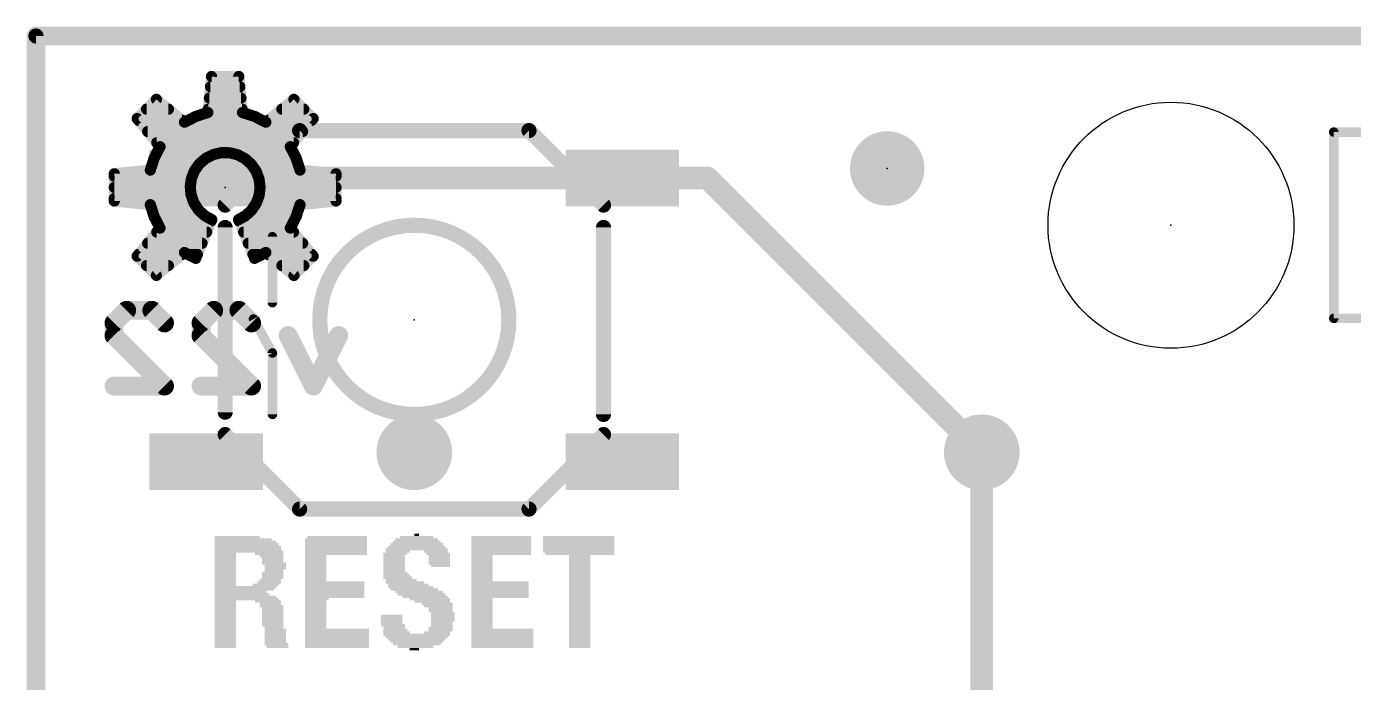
# Model space of a CAD drawing. Extents: x -0.75 to 3.47, y -1.8 to 2.11.
# Drawn here: x -0.005 to 0.696, y 1.758 to 2.105 of the extents above; entities that cross this region are included whole.
import ezdxf

# ---------------------------------------------------------------- set-up
doc = ezdxf.new("R2010")
doc.units = 0
doc.header["$MEASUREMENT"] = 0
doc.layers.get('0').update_dxf_attribs({"linetype": 'CONTINUOUS'})
for name, color, linetype in [('1', 22, 'CONTINUOUS'), ('16', 175, 'CONTINUOUS'), ('18', 82, 'CONTINUOUS'), ('20', 7, 'CONTINUOUS'), ('21', 32, 'CONTINUOUS'), ('22', 2, 'CONTINUOUS'), ('23', 7, 'CONTINUOUS'), ('24', 7, 'CONTINUOUS'), ('51', 53, 'CONTINUOUS')]:
    doc.layers.add(name, color=color, linetype=linetype)

# ---------------------------------------------------------------- blocks, each defined once
blk = doc.blocks.new('RECT')
blk.add_solid([(-0.5, -0.5), (0.5, -0.5), (-0.5, 0.5), (0.5, 0.5)])
blk = doc.blocks.new('PIE')
at = {"const_width": 0.5}
blk.add_lwpolyline([(0, -0.25, 1), (0, 0.25, 1), (0, -0.25)], format="xyb", dxfattribs=at)
blk = doc.blocks.new('ROUNDV')
at = {"const_width": 0.5}
blk.add_lwpolyline([(0, -0.25, 1), (0, 0.25, 1), (0, -0.25)], format="xyb", dxfattribs=at)

msp = doc.modelspace()

# ---------------------------------------------------------------- linework, layer by layer
at = {"layer": '1'}
for points, const_width in [([(0, 2.1), (2.54, 2.1)], 0.01), ([(0, 0), (0, 2.1)], 0.01), ([(0.09, 2.025), (0.31, 2.025)], 0.012), ([(0.355, 2.025), (0.31, 2.025)], 0.012), ([(0.5, 1.88), (0.355, 2.025)], 0.012)]:
    msp.add_lwpolyline(points, dxfattribs=dict(at, const_width=const_width))
for points, const_width in [([(0, 2.1025, 1), (0, 2.0975)], 0.005), ([(0.0025, 2.1, 1), (-0.0025, 2.1)], 0.005), ([(0.09, 2.028, 1), (0.09, 2.022)], 0.006), ([(0.31, 2.028, 1), (0.31, 2.022)], 0.006), ([(0.31, 2.022, 1), (0.31, 2.028)], 0.006), ([(0.357121, 2.027121, 1), (0.352879, 2.022879)], 0.006), ([(0.355, 2.022, 1), (0.355, 2.028)], 0.006), ([(0.497879, 1.877879, 1), (0.502121, 1.882121)], 0.006)]:
    msp.add_lwpolyline(points, format="xyb", dxfattribs=dict(at, const_width=const_width))
at = {"layer": '16'}
for points, const_width in [([(0, 2.1), (2.54, 2.1)], 0.01), ([(0, 0), (0, 2.1)], 0.01), ([(0.041232, 1.948362), (0.047904, 1.955034)], 0.01), ([(0.047904, 1.955034), (0.061249, 1.955034)], 0.01), ([(0.061249, 1.955034), (0.067922, 1.948362)], 0.01), ([(0.087271, 1.948362), (0.093944, 1.955034)], 0.01), ([(0.093944, 1.955034), (0.107288, 1.955034)], 0.01), ([(0.107288, 1.955034), (0.113961, 1.948362)], 0.01), ([(0.041232, 1.941689), (0.041232, 1.948362)], 0.01), ([(0.087271, 1.941689), (0.087271, 1.948362)], 0.01), ([(0.067922, 1.915), (0.041232, 1.941689)], 0.01), ([(0.113961, 1.915), (0.087271, 1.941689)], 0.01), ([(0.146655, 1.915), (0.133311, 1.941689)], 0.01), ([(0.16, 1.941689), (0.146655, 1.915)], 0.01), ([(0.041232, 1.915), (0.067922, 1.915)], 0.01), ([(0.087271, 1.915), (0.113961, 1.915)], 0.01), ([(0.5, 1.88), (0.5, 1.533465)], 0.012)]:
    msp.add_lwpolyline(points, dxfattribs=dict(at, const_width=const_width))
for points, const_width in [([(0, 2.1025, 1), (0, 2.0975)], 0.005), ([(0.0025, 2.1, 1), (-0.0025, 2.1)], 0.005), ([(0.047904, 1.957534, 1), (0.047904, 1.952534)], 0.005), ([(0.049672, 1.953266, 1), (0.046137, 1.956802)], 0.005), ([(0.063017, 1.956802, 1), (0.059481, 1.953266)], 0.005), ([(0.061249, 1.952534, 1), (0.061249, 1.957534)], 0.005), ([(0.093944, 1.957534, 1), (0.093944, 1.952534)], 0.005), ([(0.095711, 1.953266, 1), (0.092176, 1.956802)], 0.005), ([(0.109056, 1.956802, 1), (0.105521, 1.953266)], 0.005), ([(0.107288, 1.952534, 1), (0.107288, 1.957534)], 0.005), ([(0.043732, 1.948362, 1), (0.038732, 1.948362)], 0.005), ([(0.039464, 1.95013, 1), (0.043, 1.946594)], 0.005), ([(0.066154, 1.946594, 1), (0.069689, 1.95013)], 0.005), ([(0.089771, 1.948362, 1), (0.084771, 1.948362)], 0.005), ([(0.085504, 1.95013, 1), (0.089039, 1.946594)], 0.005), ([(0.112193, 1.946594, 1), (0.115729, 1.95013)], 0.005), ([(0.043, 1.943457, 1), (0.039464, 1.939922)], 0.005), ([(0.038732, 1.941689, 1), (0.043732, 1.941689)], 0.005), ([(0.084771, 1.941689, 1), (0.089771, 1.941689)], 0.005), ([(0.089039, 1.943457, 1), (0.085504, 1.939922)], 0.005), ([(0.135547, 1.942808, 1), (0.131074, 1.940571)], 0.005), ([(0.162236, 1.940571, 1), (0.157764, 1.942808)], 0.005), ([(0.041232, 1.9175, 1), (0.041232, 1.9125)], 0.005), ([(0.066154, 1.913232, 1), (0.069689, 1.916768)], 0.005), ([(0.067922, 1.9125, 1), (0.067922, 1.9175)], 0.005), ([(0.087271, 1.9175, 1), (0.087271, 1.9125)], 0.005), ([(0.112193, 1.913232, 1), (0.115729, 1.916768)], 0.005), ([(0.113961, 1.9125, 1), (0.113961, 1.9175)], 0.005), ([(0.144419, 1.916118, 1), (0.148891, 1.913882)], 0.005), ([(0.144419, 1.913882, 1), (0.148891, 1.916118)], 0.005), ([(0.503, 1.88, 1), (0.497, 1.88)], 0.006)]:
    msp.add_lwpolyline(points, format="xyb", dxfattribs=dict(at, const_width=const_width))
at = {"layer": '20', "const_width": 0.008}
for points in [[(0, 2.1), (2.54, 2.1)], [(0, 0), (0, 2.1)]]:
    msp.add_lwpolyline(points, dxfattribs=at)
at = {"layer": '20', "const_width": 0.004}
for points in [[(0, 2.102, 1), (0, 2.098)], [(0.002, 2.1, 1), (-0.002, 2.1)]]:
    msp.add_lwpolyline(points, format="xyb", dxfattribs=at)
at = {"layer": '20'}
msp.add_circle((0.6, 2), 0.065, dxfattribs=at)
at = {"layer": '21'}
for points, const_width in [([(0.13937, 2.05), (0.26063, 2.05)], 0.008), ([(0.686063, 1.950787), (0.686063, 2.049213)], 0.005), ([(0.686063, 2.049213), (0.711535, 2.049213)], 0.005), ([(0.1, 1.901181), (0.1, 1.998819)], 0.008), ([(0.3, 1.998819), (0.3, 1.9)], 0.008), ([(0.706535, 1.950787), (0.686063, 1.950787)], 0.005), ([(0.26063, 1.85), (0.13937, 1.85)], 0.008)]:
    msp.add_lwpolyline(points, dxfattribs=dict(at, const_width=const_width))
for points, const_width in [([(0.13937, 2.052, 1), (0.13937, 2.048)], 0.004), ([(0.26063, 2.048, 1), (0.26063, 2.052)], 0.004), ([(0.687313, 2.049213, 1), (0.684813, 2.049213)], 0.0025), ([(0.686063, 2.050463, 1), (0.686063, 2.047963)], 0.0025), ([(0.102, 1.998819, 1), (0.098, 1.998819)], 0.004), ([(0.2, 1.9, 1), (0.2, 2, 1), (0.2, 1.9)], 0.008), ([(0.302, 1.998819, 1), (0.298, 1.998819)], 0.004), ([(0.686063, 1.952037, 1), (0.686063, 1.949537)], 0.0025), ([(0.684813, 1.950787, 1), (0.687313, 1.950787)], 0.0025), ([(0.098, 1.901181, 1), (0.102, 1.901181)], 0.004), ([(0.298, 1.9, 1), (0.302, 1.9)], 0.004), ([(0.13937, 1.852, 1), (0.13937, 1.848)], 0.004), ([(0.26063, 1.848, 1), (0.26063, 1.852)], 0.004)]:
    msp.add_lwpolyline(points, format="xyb", dxfattribs=dict(at, const_width=const_width))
at = {"layer": '22', "const_width": 0.005906}
for points in [[(0.090866, 2.059563), (0.092803, 2.078614)], [(0.092803, 2.078614), (0.107197, 2.078614)], [(0.107197, 2.078614), (0.109134, 2.059563)], [(0.053465, 2.056358), (0.063642, 2.066535)], [(0.063642, 2.066535), (0.078484, 2.054433)], [(0.108353, 2.067244), (0.091647, 2.067244)], [(0.107752, 2.07315), (0.092248, 2.07315)], [(0.121516, 2.054433), (0.136358, 2.066535)], [(0.136358, 2.066535), (0.146535, 2.056358)], [(0.070015, 2.061339), (0.058445, 2.061339)], [(0.084462, 2.057512), (0.090866, 2.059563)], [(0.108953, 2.061339), (0.091047, 2.061339)], [(0.109134, 2.059563), (0.115538, 2.057512)], [(0.141555, 2.061339), (0.129985, 2.061339)], [(0.065567, 2.041516), (0.053465, 2.056358)], [(0.077258, 2.055433), (0.054219, 2.055433)], [(0.078484, 2.054433), (0.084462, 2.057512)], [(0.119574, 2.055433), (0.080425, 2.055433)], [(0.115538, 2.057512), (0.121516, 2.054433)], [(0.145781, 2.055433), (0.122742, 2.055433)], [(0.146535, 2.056358), (0.134433, 2.041516)], [(0.140966, 2.049528), (0.059034, 2.049528)], [(0.062488, 2.035538), (0.065567, 2.041516)], [(0.136151, 2.043622), (0.06385, 2.043622)], [(0.097993, 2.03834), (0.093691, 2.037337)], [(0.102411, 2.038292), (0.097993, 2.03834)], [(0.134433, 2.041516), (0.137512, 2.035538)], [(0.060437, 2.029134), (0.062488, 2.035538)], [(0.08593, 2.031811), (0.061294, 2.031811)], [(0.09532, 2.037717), (0.06361, 2.037717)], [(0.086398, 2.032464), (0.083825, 2.028873)], [(0.089751, 2.03534), (0.086398, 2.032464)], [(0.093691, 2.037337), (0.089751, 2.03534)], [(0.10669, 2.037196), (0.102411, 2.038292)], [(0.13639, 2.037717), (0.104657, 2.037717)], [(0.110586, 2.035114), (0.10669, 2.037196)], [(0.113876, 2.032165), (0.110586, 2.035114)], [(0.11637, 2.02852), (0.113876, 2.032165)], [(0.138706, 2.031811), (0.114118, 2.031811)], [(0.137512, 2.035538), (0.139563, 2.029134)], [(0.041386, 2.027197), (0.060437, 2.029134)], [(0.041386, 2.012803), (0.041386, 2.027197)], [(0.082633, 2.025906), (0.041386, 2.025906)], [(0.082179, 2.024774), (0.081554, 2.020401)], [(0.083825, 2.028873), (0.082179, 2.024774)], [(0.117927, 2.024386), (0.11637, 2.02852)], [(0.158614, 2.025906), (0.117355, 2.025906)], [(0.118457, 2.02), (0.117927, 2.024386)], [(0.139563, 2.029134), (0.158614, 2.027197)], [(0.158614, 2.027197), (0.158614, 2.012803)], [(0.081593, 2.02), (0.041386, 2.02)], [(0.081554, 2.020401), (0.081986, 2.016005)], [(0.117947, 2.015691), (0.118457, 2.02)], [(0.158614, 2.02), (0.118457, 2.02)], [(0.082658, 2.014094), (0.041386, 2.014094)], [(0.060437, 2.010866), (0.041386, 2.012803)], [(0.062488, 2.004462), (0.060437, 2.010866)], [(0.081986, 2.016005), (0.083451, 2.011837)], [(0.083451, 2.011837), (0.085864, 2.008137)], [(0.114035, 2.008013), (0.116445, 2.011621)], [(0.116445, 2.011621), (0.117947, 2.015691)], [(0.158614, 2.014094), (0.117358, 2.014094)], [(0.139563, 2.010866), (0.137512, 2.004462)], [(0.158614, 2.012803), (0.139563, 2.010866)], [(0.08583, 2.008189), (0.061294, 2.008189)], [(0.065567, 1.998484), (0.062488, 2.004462)], [(0.085864, 2.008137), (0.089088, 2.005117)], [(0.089088, 2.005117), (0.092937, 2.002949)], [(0.107063, 2.002949), (0.110849, 2.005068)], [(0.110849, 2.005068), (0.114035, 2.008013)], [(0.138706, 2.008189), (0.114152, 2.008189)], [(0.137512, 2.004462), (0.134433, 1.998484)], [(0.053465, 1.983642), (0.065567, 1.998484)], [(0.092661, 2.002283), (0.06361, 2.002283)], [(0.090215, 1.996378), (0.063849, 1.996378)], [(0.092937, 2.002949), (0.084461, 1.982488)], [(0.115539, 1.982488), (0.107063, 2.002949)], [(0.13639, 2.002283), (0.107339, 2.002283)], [(0.13615, 1.996378), (0.109785, 1.996378)], [(0.134433, 1.998484), (0.146535, 1.983642)], [(0.087768, 1.990472), (0.059034, 1.990472)], [(0.140966, 1.990472), (0.112232, 1.990472)], [(0.063642, 1.973465), (0.053465, 1.983642)], [(0.077258, 1.984567), (0.054219, 1.984567)], [(0.078484, 1.985567), (0.063642, 1.973465)], [(0.084461, 1.982488), (0.078484, 1.985567)], [(0.085322, 1.984567), (0.080425, 1.984567)], [(0.119575, 1.984567), (0.114678, 1.984567)], [(0.121516, 1.985567), (0.115539, 1.982488)], [(0.136358, 1.973465), (0.121516, 1.985567)], [(0.145781, 1.984567), (0.122742, 1.984567)], [(0.146535, 1.983642), (0.136358, 1.973465)], [(0.070015, 1.978661), (0.058445, 1.978661)], [(0.141555, 1.978661), (0.129985, 1.978661)]]:
    msp.add_lwpolyline(points, dxfattribs=at)
at = {"layer": '22', "const_width": 0.002953}
for points in [[(0.092803, 2.080091, 1), (0.092803, 2.077138)], [(0.094272, 2.078465, 1), (0.091334, 2.078764)], [(0.108666, 2.078764, 1), (0.105728, 2.078465)], [(0.107197, 2.077138, 1), (0.107197, 2.080091)], [(0.064575, 2.06768, 1), (0.062709, 2.065391)], [(0.064686, 2.065491, 1), (0.062598, 2.067579)], [(0.091647, 2.06872, 1), (0.091647, 2.065768)], [(0.092248, 2.074626, 1), (0.092248, 2.071673)], [(0.107752, 2.071673, 1), (0.107752, 2.074626)], [(0.108353, 2.065768, 1), (0.108353, 2.06872)], [(0.137402, 2.067579, 1), (0.135314, 2.065491)], [(0.137291, 2.065391, 1), (0.135425, 2.06768)], [(0.058445, 2.062815, 1), (0.058445, 2.059862)], [(0.070015, 2.059862, 1), (0.070015, 2.062815)], [(0.091047, 2.062815, 1), (0.091047, 2.059862)], [(0.091316, 2.058157, 1), (0.090416, 2.060969)], [(0.109584, 2.060969, 1), (0.108684, 2.058157)], [(0.108953, 2.059862, 1), (0.108953, 2.062815)], [(0.129985, 2.062815, 1), (0.129985, 2.059862)], [(0.141555, 2.059862, 1), (0.141555, 2.062815)], [(0.054609, 2.057291, 1), (0.05232, 2.055425)], [(0.052421, 2.057402, 1), (0.054509, 2.055314)], [(0.054219, 2.056909, 1), (0.054219, 2.053957)], [(0.077808, 2.055746, 1), (0.07916, 2.053121)], [(0.077258, 2.053957, 1), (0.077258, 2.056909)], [(0.077551, 2.053289, 1), (0.079417, 2.055577)], [(0.080425, 2.056909, 1), (0.080425, 2.053957)], [(0.084012, 2.058918, 1), (0.084912, 2.056106)], [(0.085138, 2.0562, 1), (0.083786, 2.058825)], [(0.089397, 2.059712, 1), (0.092335, 2.059414)], [(0.107665, 2.059414, 1), (0.110603, 2.059712)], [(0.116214, 2.058825, 1), (0.114862, 2.0562)], [(0.115088, 2.056106, 1), (0.115988, 2.058918)], [(0.119574, 2.053957, 1), (0.119574, 2.056909)], [(0.120583, 2.055577, 1), (0.122449, 2.053289)], [(0.12084, 2.053121, 1), (0.122192, 2.055746)], [(0.122742, 2.056909, 1), (0.122742, 2.053957)], [(0.14768, 2.055425, 1), (0.145391, 2.057291)], [(0.145491, 2.055314, 1), (0.147579, 2.057402)], [(0.145781, 2.053957, 1), (0.145781, 2.056909)], [(0.059034, 2.051004, 1), (0.059034, 2.048051)], [(0.140966, 2.048051, 1), (0.140966, 2.051004)], [(0.06385, 2.045098, 1), (0.06385, 2.042146)], [(0.066879, 2.04084, 1), (0.064254, 2.042192)], [(0.064423, 2.040583, 1), (0.066711, 2.042449)], [(0.098009, 2.039816, 1), (0.097977, 2.036864)], [(0.098329, 2.036902, 1), (0.097658, 2.039778)], [(0.133289, 2.042449, 1), (0.135577, 2.040583)], [(0.135746, 2.042192, 1), (0.133121, 2.04084)], [(0.136151, 2.042146, 1), (0.136151, 2.045098)], [(0.061294, 2.033287, 1), (0.061294, 2.030335)], [(0.061175, 2.036214, 1), (0.0638, 2.034862)], [(0.063894, 2.035088, 1), (0.061082, 2.035988)], [(0.06361, 2.039193, 1), (0.06361, 2.03624)], [(0.085437, 2.033584, 1), (0.087359, 2.031343)], [(0.087598, 2.031604, 1), (0.085198, 2.033324)], [(0.08593, 2.030335, 1), (0.08593, 2.033287)], [(0.089084, 2.036657, 1), (0.090418, 2.034023)], [(0.090712, 2.034219, 1), (0.08879, 2.03646)], [(0.093356, 2.038775, 1), (0.094027, 2.035899)], [(0.094359, 2.03602, 1), (0.093024, 2.038654)], [(0.09532, 2.03624, 1), (0.09532, 2.039193)], [(0.102777, 2.039722, 1), (0.102044, 2.036862)], [(0.102395, 2.036816, 1), (0.102427, 2.039768)], [(0.104657, 2.039193, 1), (0.104657, 2.03624)], [(0.107386, 2.038498, 1), (0.105994, 2.035894)], [(0.106323, 2.035765, 1), (0.107056, 2.038626)], [(0.111571, 2.036213, 1), (0.109601, 2.034014)], [(0.10989, 2.033811, 1), (0.111282, 2.036416)], [(0.115094, 2.032999, 1), (0.112657, 2.031332)], [(0.114118, 2.033287, 1), (0.114118, 2.030335)], [(0.11289, 2.031066, 1), (0.114861, 2.033265)], [(0.138918, 2.035988, 1), (0.136106, 2.035088)], [(0.1362, 2.034862, 1), (0.138825, 2.036214)], [(0.13639, 2.03624, 1), (0.13639, 2.039193)], [(0.138706, 2.030335, 1), (0.138706, 2.033287)], [(0.042862, 2.027197, 1), (0.039909, 2.027197)], [(0.041236, 2.028666, 1), (0.041535, 2.025728)], [(0.041386, 2.027382, 1), (0.041386, 2.024429)], [(0.059031, 2.029584, 1), (0.061843, 2.028684)], [(0.060586, 2.027665, 1), (0.060288, 2.030603)], [(0.08364, 2.024565, 1), (0.080717, 2.024983)], [(0.082625, 2.029733, 1), (0.085025, 2.028013)], [(0.085195, 2.028323, 1), (0.082455, 2.029423)], [(0.082633, 2.024429, 1), (0.082633, 2.027382)], [(0.117752, 2.02904, 1), (0.114989, 2.027999)], [(0.115152, 2.027686, 1), (0.117589, 2.029353)], [(0.117355, 2.027382, 1), (0.117355, 2.024429)], [(0.119393, 2.024563, 1), (0.116461, 2.024209)], [(0.139712, 2.030603, 1), (0.139414, 2.027665)], [(0.138157, 2.028684, 1), (0.140969, 2.029584)], [(0.160091, 2.027197, 1), (0.157138, 2.027197)], [(0.158465, 2.025728, 1), (0.158764, 2.028666)], [(0.158614, 2.024429, 1), (0.158614, 2.027382)], [(0.041386, 2.021476, 1), (0.041386, 2.018524)], [(0.083023, 2.020545, 1), (0.080084, 2.020256)], [(0.080092, 2.02061, 1), (0.083015, 2.020192)], [(0.080809, 2.025324, 1), (0.083549, 2.024224)], [(0.081593, 2.018524, 1), (0.081593, 2.021476)], [(0.116545, 2.023865, 1), (0.119309, 2.024906)], [(0.118457, 2.021476, 1), (0.118457, 2.018524)], [(0.119923, 2.019827, 1), (0.116991, 2.020173)], [(0.116991, 2.019823, 1), (0.119922, 2.020177)], [(0.158614, 2.018524, 1), (0.158614, 2.021476)], [(0.041535, 2.014272, 1), (0.041236, 2.011334)], [(0.039909, 2.012803, 1), (0.042862, 2.012803)], [(0.041386, 2.015571, 1), (0.041386, 2.012618)], [(0.061843, 2.011316, 1), (0.059031, 2.010416)], [(0.060288, 2.009397, 1), (0.060586, 2.012335)], [(0.083379, 2.016494, 1), (0.080593, 2.015515)], [(0.080517, 2.01586, 1), (0.083456, 2.016149)], [(0.084688, 2.012644, 1), (0.082215, 2.01103)], [(0.082058, 2.011347, 1), (0.084844, 2.012327)], [(0.082658, 2.012618, 1), (0.082658, 2.015571)], [(0.11506, 2.012132, 1), (0.117831, 2.01111)], [(0.117673, 2.0108, 1), (0.115218, 2.012441)], [(0.117358, 2.015571, 1), (0.117358, 2.012618)], [(0.116481, 2.015865, 1), (0.119413, 2.015518)], [(0.119332, 2.01518, 1), (0.116562, 2.016202)], [(0.139414, 2.012335, 1), (0.139712, 2.009397)], [(0.140969, 2.010416, 1), (0.138157, 2.011316)], [(0.157138, 2.012803, 1), (0.160091, 2.012803)], [(0.158764, 2.011334, 1), (0.158465, 2.014272)], [(0.158614, 2.012618, 1), (0.158614, 2.015571)], [(0.061294, 2.009665, 1), (0.061294, 2.006713)], [(0.0638, 2.005138, 1), (0.061175, 2.003786)], [(0.061082, 2.004012, 1), (0.063894, 2.004912)], [(0.086874, 2.009214, 1), (0.084855, 2.00706)], [(0.084628, 2.00733, 1), (0.087101, 2.008943)], [(0.08583, 2.006713, 1), (0.08583, 2.009665)], [(0.089812, 2.006403, 1), (0.088363, 2.00383)], [(0.088079, 2.004039, 1), (0.090097, 2.006194)], [(0.109847, 2.006153, 1), (0.111851, 2.003984)], [(0.11157, 2.00378, 1), (0.110128, 2.006357)], [(0.112807, 2.008834, 1), (0.115262, 2.007193)], [(0.114152, 2.009665, 1), (0.114152, 2.006713)], [(0.115037, 2.006929, 1), (0.113033, 2.009097)], [(0.136106, 2.004912, 1), (0.138918, 2.004012)], [(0.138825, 2.003786, 1), (0.1362, 2.005138)], [(0.138706, 2.006713, 1), (0.138706, 2.009665)], [(0.06361, 2.00376, 1), (0.06361, 2.000807)], [(0.063849, 1.997854, 1), (0.063849, 1.994902)], [(0.064254, 1.997808, 1), (0.066879, 1.99916)], [(0.066711, 1.997551, 1), (0.064423, 1.999417)], [(0.090215, 1.994902, 1), (0.090215, 1.997854)], [(0.094301, 2.002384, 1), (0.091573, 2.003514)], [(0.092213, 2.001662, 1), (0.093662, 2.004235)], [(0.092661, 2.000807, 1), (0.092661, 2.00376)], [(0.108427, 2.003514, 1), (0.105699, 2.002384)], [(0.106342, 2.004237, 1), (0.107784, 2.001661)], [(0.107339, 2.00376, 1), (0.107339, 2.000807)], [(0.109785, 1.997854, 1), (0.109785, 1.994902)], [(0.135577, 1.999417, 1), (0.133289, 1.997551)], [(0.133121, 1.99916, 1), (0.135746, 1.997808)], [(0.13615, 1.994902, 1), (0.13615, 1.997854)], [(0.13639, 2.000807, 1), (0.13639, 2.00376)], [(0.059034, 1.991949, 1), (0.059034, 1.988996)], [(0.087768, 1.988996, 1), (0.087768, 1.991949)], [(0.112232, 1.991949, 1), (0.112232, 1.988996)], [(0.140966, 1.988996, 1), (0.140966, 1.991949)], [(0.05232, 1.984575, 1), (0.054609, 1.982709)], [(0.054509, 1.984686, 1), (0.052421, 1.982598)], [(0.054219, 1.986043, 1), (0.054219, 1.983091)], [(0.07916, 1.986879, 1), (0.077808, 1.984254)], [(0.077258, 1.983091, 1), (0.077258, 1.986043)], [(0.079417, 1.984423, 1), (0.077551, 1.986711)], [(0.080425, 1.986043, 1), (0.080425, 1.983091)], [(0.083785, 1.981176, 1), (0.085137, 1.983801)], [(0.085322, 1.983091, 1), (0.085322, 1.986043)], [(0.114678, 1.986043, 1), (0.114678, 1.983091)], [(0.114863, 1.983801, 1), (0.116215, 1.981176)], [(0.119575, 1.983091, 1), (0.119575, 1.986043)], [(0.122449, 1.986711, 1), (0.120583, 1.984423)], [(0.122192, 1.984254, 1), (0.12084, 1.986879)], [(0.122742, 1.986043, 1), (0.122742, 1.983091)], [(0.145391, 1.982709, 1), (0.14768, 1.984575)], [(0.147579, 1.982598, 1), (0.145491, 1.984686)], [(0.145781, 1.983091, 1), (0.145781, 1.986043)], [(0.058445, 1.980138, 1), (0.058445, 1.977185)], [(0.070015, 1.977185, 1), (0.070015, 1.980138)], [(0.083097, 1.983053, 1), (0.085825, 1.981923)], [(0.114175, 1.981923, 1), (0.116903, 1.983053)], [(0.129985, 1.980138, 1), (0.129985, 1.977185)], [(0.141555, 1.977185, 1), (0.141555, 1.980138)], [(0.062709, 1.974609, 1), (0.064575, 1.97232)], [(0.062598, 1.972421, 1), (0.064686, 1.974509)], [(0.135314, 1.974509, 1), (0.137402, 1.972421)], [(0.135425, 1.97232, 1), (0.137291, 1.974609)]]:
    msp.add_lwpolyline(points, format="xyb", dxfattribs=at)
at = {"layer": '23'}
for p in [(0.45, 2.03), (0.6, 2), (0.2, 1.95)]:
    msp.add_point(p, dxfattribs=at)
at = {"layer": '24'}
msp.add_point((0.1, 2.02), dxfattribs=at)
at = {"layer": '51'}
for points, const_width in [([(0.1, 2.01063), (0.13937, 2.05)], 0.008), ([(0.26063, 2.05), (0.3, 2.01063)], 0.008), ([(0.125, 1.959055), (0.125, 1.993898)], 0.005), ([(0.125, 1.93248), (0.114961, 1.950394)], 0.005), ([(0.125, 1.9), (0.125, 1.93248)], 0.005), ([(0.13937, 1.85), (0.1, 1.88937)], 0.008), ([(0.3, 1.88937), (0.26063, 1.85)], 0.008)]:
    msp.add_lwpolyline(points, dxfattribs=dict(at, const_width=const_width))
for points, const_width in [([(0.140784, 2.048586, 1), (0.137956, 2.051414)], 0.004), ([(0.262044, 2.051414, 1), (0.259216, 2.048586)], 0.004), ([(0.098586, 2.012044, 1), (0.101414, 2.009216)], 0.004), ([(0.298586, 2.009216, 1), (0.301414, 2.012044)], 0.004), ([(0.12625, 1.993898, 1), (0.12375, 1.993898)], 0.0025), ([(0.12375, 1.959055, 1), (0.12625, 1.959055)], 0.0025), ([(0.116051, 1.951005, 1), (0.11387, 1.949783)], 0.0025), ([(0.12625, 1.93248, 1), (0.12375, 1.93248)], 0.0025), ([(0.12391, 1.931869, 1), (0.12609, 1.933091)], 0.0025), ([(0.12375, 1.9, 1), (0.12625, 1.9)], 0.0025), ([(0.101414, 1.890784, 1), (0.098586, 1.887956)], 0.004), ([(0.301414, 1.887956, 1), (0.298586, 1.890784)], 0.004), ([(0.137956, 1.848586, 1), (0.140784, 1.851414)], 0.004), ([(0.259216, 1.851414, 1), (0.262044, 1.848586)], 0.004)]:
    msp.add_lwpolyline(points, format="xyb", dxfattribs=dict(at, const_width=const_width))

# ---------------------------------------------------------------- block references
at = {"layer": '1', "xscale": 0.03937, "yscale": 0.03937}
msp.add_blockref('PIE', (0.45, 2.03), dxfattribs=at)
at = {"layer": '1', "xscale": 0.03, "yscale": 0.06, "rotation": 270}
for p in [(0.09, 2.025), (0.31, 2.025), (0.09, 1.875), (0.31, 1.875)]:
    msp.add_blockref('RECT', p, dxfattribs=at)
at = {"layer": '18', "xscale": 0.04, "yscale": 0.04}
for p in [(0.2, 1.88), (0.2, 1.88), (0.5, 1.88), (0.5, 1.88)]:
    msp.add_blockref('ROUNDV', p, dxfattribs=at)
at = {"layer": '21'}
for p, xscale, yscale in [((0.10635, 1.835125), 0.0239, 0.00125), ((0.1095, 1.83387), 0.0302, 0.00126), ((0.11075, 1.83261), 0.0327, 0.00126), ((0.11135, 1.83135), 0.0339, 0.00126), ((0.15855, 1.83387), 0.0327, 0.00126), ((0.15855, 1.83261), 0.0327, 0.00126), ((0.15855, 1.83135), 0.0327, 0.00126), ((0.15915, 1.835125), 0.0315, 0.00125), ((0.2013, 1.83135), 0.0276, 0.00126), ((0.2013, 1.83261), 0.0252, 0.00126), ((0.2013, 1.83387), 0.0226, 0.00126), ((0.2013, 1.835125), 0.0176, 0.00125), ((0.20125, 1.83638), 0.0025, 0.00126), ((0.24595, 1.835125), 0.0315, 0.00125), ((0.24595, 1.83387), 0.0315, 0.00126), ((0.24595, 1.83261), 0.0315, 0.00126), ((0.24595, 1.83135), 0.0315, 0.00126), ((0.28685, 1.835125), 0.0377, 0.00125), ((0.28685, 1.83387), 0.0377, 0.00126), ((0.28685, 1.83261), 0.0377, 0.00126), ((0.28685, 1.83135), 0.0377, 0.00126), ((0.112, 1.830095), 0.0352, 0.00125), ((0.112, 1.82884), 0.0352, 0.00126), ((0.1126, 1.82758), 0.0364, 0.00126), ((0.10005, 1.82632), 0.0113, 0.00126), ((0.10005, 1.82506), 0.0113, 0.00126), ((0.10005, 1.823805), 0.0113, 0.00125), ((0.1233, 1.82632), 0.015, 0.00126), ((0.12455, 1.82506), 0.0125, 0.00126), ((0.12515, 1.823805), 0.0113, 0.00125), ((0.15855, 1.830095), 0.0327, 0.00125), ((0.15855, 1.82884), 0.0327, 0.00126), ((0.15855, 1.82758), 0.0327, 0.00126), ((0.15855, 1.82632), 0.0327, 0.00126), ((0.14785, 1.82506), 0.0113, 0.00126), ((0.14785, 1.823805), 0.0113, 0.00125), ((0.19, 1.82632), 0.0126, 0.00126), ((0.18935, 1.82506), 0.0113, 0.00126), ((0.18935, 1.823805), 0.0113, 0.00125), ((0.20125, 1.82884), 0.0327, 0.00126), ((0.1912, 1.82758), 0.0126, 0.00126), ((0.2013, 1.830095), 0.0302, 0.00125), ((0.21135, 1.82758), 0.0125, 0.00126), ((0.2126, 1.82632), 0.0126, 0.00126), ((0.21325, 1.82506), 0.0113, 0.00126), ((0.21325, 1.823805), 0.0113, 0.00125), ((0.24595, 1.830095), 0.0315, 0.00125), ((0.24595, 1.82884), 0.0315, 0.00126), ((0.24595, 1.82758), 0.0315, 0.00126), ((0.24595, 1.82632), 0.0315, 0.00126), ((0.23585, 1.82506), 0.0113, 0.00126), ((0.23585, 1.823805), 0.0113, 0.00125), ((0.28685, 1.830095), 0.0377, 0.00125), ((0.28685, 1.82884), 0.0377, 0.00126), ((0.28685, 1.82758), 0.0377, 0.00126), ((0.28745, 1.82632), 0.0365, 0.00126), ((0.28745, 1.82506), 0.0113, 0.00126), ((0.28745, 1.823805), 0.0113, 0.00125), ((0.10005, 1.82255), 0.0113, 0.00126), ((0.10005, 1.82129), 0.0113, 0.00126), ((0.10005, 1.82003), 0.0113, 0.00126), ((0.10005, 1.81877), 0.0113, 0.00126), ((0.10005, 1.817515), 0.0113, 0.00125), ((0.10005, 1.81626), 0.0113, 0.00126), ((0.12515, 1.82255), 0.0113, 0.00126), ((0.1258, 1.82129), 0.0126, 0.00126), ((0.12515, 1.81626), 0.0113, 0.00126), ((0.12645, 1.82003), 0.0113, 0.00126), ((0.12645, 1.81877), 0.0113, 0.00126), ((0.1258, 1.817515), 0.01, 0.00125), ((0.14785, 1.82255), 0.0113, 0.00126), ((0.14785, 1.82129), 0.0113, 0.00126), ((0.14785, 1.82003), 0.0113, 0.00126), ((0.14785, 1.81877), 0.0113, 0.00126), ((0.14785, 1.817515), 0.0113, 0.00125), ((0.14785, 1.81626), 0.0113, 0.00126), ((0.18935, 1.82255), 0.0113, 0.00126), ((0.18935, 1.82129), 0.0113, 0.00126), ((0.18935, 1.82003), 0.0113, 0.00126), ((0.18935, 1.81877), 0.0113, 0.00126), ((0.18935, 1.817515), 0.0113, 0.00125), ((0.19, 1.81626), 0.0126, 0.00126), ((0.21325, 1.82255), 0.0113, 0.00126), ((0.21325, 1.82129), 0.0113, 0.00126), ((0.21385, 1.82003), 0.0101, 0.00126), ((0.23585, 1.82255), 0.0113, 0.00126), ((0.23585, 1.82129), 0.0113, 0.00126), ((0.23585, 1.82003), 0.0113, 0.00126), ((0.23585, 1.81877), 0.0113, 0.00126), ((0.23585, 1.817515), 0.0113, 0.00125), ((0.23585, 1.81626), 0.0113, 0.00126), ((0.28745, 1.82255), 0.0113, 0.00126), ((0.28745, 1.82129), 0.0113, 0.00126), ((0.28745, 1.82003), 0.0113, 0.00126), ((0.28745, 1.81877), 0.0113, 0.00126), ((0.28745, 1.817515), 0.0113, 0.00125), ((0.28745, 1.81626), 0.0113, 0.00126), ((0.10005, 1.815), 0.0113, 0.00126), ((0.10005, 1.81374), 0.0113, 0.00126), ((0.10005, 1.812485), 0.0113, 0.00125), ((0.10005, 1.81123), 0.0113, 0.00126), ((0.10005, 1.80997), 0.0113, 0.00126), ((0.1214, 1.80997), 0.0138, 0.00126), ((0.1233, 1.81123), 0.0126, 0.00126), ((0.12395, 1.812485), 0.0113, 0.00125), ((0.12515, 1.815), 0.0113, 0.00126), ((0.12515, 1.81374), 0.0113, 0.00126), ((0.14785, 1.815), 0.0113, 0.00126), ((0.14785, 1.81374), 0.0113, 0.00126), ((0.14785, 1.812485), 0.0113, 0.00125), ((0.1579, 1.81123), 0.0314, 0.00126), ((0.1579, 1.80997), 0.0314, 0.00126), ((0.1906, 1.815), 0.0138, 0.00126), ((0.19125, 1.81374), 0.0151, 0.00126), ((0.1931, 1.812485), 0.0164, 0.00125), ((0.195, 1.81123), 0.0202, 0.00126), ((0.1969, 1.80997), 0.0214, 0.00126), ((0.23585, 1.815), 0.0113, 0.00126), ((0.23585, 1.81374), 0.0113, 0.00126), ((0.23585, 1.812485), 0.0113, 0.00125), ((0.2453, 1.81123), 0.0302, 0.00126), ((0.2453, 1.80997), 0.0302, 0.00126), ((0.28745, 1.815), 0.0113, 0.00126), ((0.28745, 1.81374), 0.0113, 0.00126), ((0.28745, 1.812485), 0.0113, 0.00125), ((0.28745, 1.81123), 0.0113, 0.00126), ((0.28745, 1.80997), 0.0113, 0.00126), ((0.11075, 1.80871), 0.0327, 0.00126), ((0.1101, 1.80745), 0.0314, 0.00126), ((0.1082, 1.806195), 0.0276, 0.00125), ((0.10885, 1.80494), 0.0289, 0.00126), ((0.11075, 1.80368), 0.0327, 0.00126), ((0.11135, 1.80242), 0.0339, 0.00126), ((0.1579, 1.80871), 0.0314, 0.00126), ((0.1579, 1.80745), 0.0314, 0.00126), ((0.1579, 1.806195), 0.0314, 0.00125), ((0.1579, 1.80494), 0.0314, 0.00126), ((0.1579, 1.80368), 0.0314, 0.00126), ((0.14845, 1.80242), 0.0125, 0.00126), ((0.19815, 1.80871), 0.0239, 0.00126), ((0.20005, 1.80745), 0.0251, 0.00126), ((0.20255, 1.806195), 0.0251, 0.00125), ((0.2038, 1.80494), 0.0252, 0.00126), ((0.20565, 1.80368), 0.0239, 0.00126), ((0.2082, 1.80242), 0.0214, 0.00126), ((0.2453, 1.80871), 0.0302, 0.00126), ((0.2453, 1.80745), 0.0302, 0.00126), ((0.2453, 1.806195), 0.0302, 0.00125), ((0.2453, 1.80494), 0.0302, 0.00126), ((0.2453, 1.80368), 0.0302, 0.00126), ((0.23585, 1.80242), 0.0113, 0.00126), ((0.28745, 1.80871), 0.0113, 0.00126), ((0.28745, 1.80745), 0.0113, 0.00126), ((0.28745, 1.806195), 0.0113, 0.00125), ((0.28745, 1.80494), 0.0113, 0.00126), ((0.28745, 1.80368), 0.0113, 0.00126), ((0.28745, 1.80242), 0.0113, 0.00126), ((0.10005, 1.80116), 0.0113, 0.00126), ((0.10005, 1.799905), 0.0113, 0.00125), ((0.10005, 1.79865), 0.0113, 0.00126), ((0.10005, 1.79739), 0.0113, 0.00126), ((0.10005, 1.79613), 0.0113, 0.00126), ((0.1227, 1.80116), 0.0138, 0.00126), ((0.12395, 1.799905), 0.0113, 0.00125), ((0.12455, 1.79865), 0.0125, 0.00126), ((0.12515, 1.79739), 0.0113, 0.00126), ((0.12515, 1.79613), 0.0113, 0.00126), ((0.14785, 1.80116), 0.0113, 0.00126), ((0.14785, 1.799905), 0.0113, 0.00125), ((0.14785, 1.79865), 0.0113, 0.00126), ((0.14785, 1.79739), 0.0113, 0.00126), ((0.14785, 1.79613), 0.0113, 0.00126), ((0.20945, 1.80116), 0.0189, 0.00126), ((0.212, 1.799905), 0.0164, 0.00125), ((0.21265, 1.79865), 0.0151, 0.00126), ((0.2139, 1.79739), 0.0126, 0.00126), ((0.2139, 1.79613), 0.0126, 0.00126), ((0.23585, 1.80116), 0.0113, 0.00126), ((0.23585, 1.799905), 0.0113, 0.00125), ((0.23585, 1.79865), 0.0113, 0.00126), ((0.23585, 1.79739), 0.0113, 0.00126), ((0.23585, 1.79613), 0.0113, 0.00126), ((0.28745, 1.80116), 0.0113, 0.00126), ((0.28745, 1.799905), 0.0113, 0.00125), ((0.28745, 1.79865), 0.0113, 0.00126), ((0.28745, 1.79739), 0.0113, 0.00126), ((0.28745, 1.79613), 0.0113, 0.00126), ((0.10005, 1.794875), 0.0113, 0.00125), ((0.10005, 1.79362), 0.0113, 0.00126), ((0.10005, 1.79236), 0.0113, 0.00126), ((0.10005, 1.7911), 0.0113, 0.00126), ((0.10005, 1.78984), 0.0113, 0.00126), ((0.10005, 1.788585), 0.0113, 0.00125), ((0.12515, 1.794875), 0.0113, 0.00125), ((0.12515, 1.79362), 0.0113, 0.00126), ((0.12515, 1.79236), 0.0113, 0.00126), ((0.12515, 1.7911), 0.0113, 0.00126), ((0.12515, 1.78984), 0.0113, 0.00126), ((0.12515, 1.788585), 0.0113, 0.00125), ((0.14785, 1.794875), 0.0113, 0.00125), ((0.14785, 1.79362), 0.0113, 0.00126), ((0.14785, 1.79236), 0.0113, 0.00126), ((0.14785, 1.7911), 0.0113, 0.00126), ((0.14785, 1.78984), 0.0113, 0.00126), ((0.14785, 1.788585), 0.0113, 0.00125), ((0.18805, 1.79362), 0.0113, 0.00126), ((0.18805, 1.79236), 0.0113, 0.00126), ((0.18805, 1.7911), 0.0113, 0.00126), ((0.18805, 1.78984), 0.0113, 0.00126), ((0.1887, 1.788585), 0.0126, 0.00125), ((0.2151, 1.794875), 0.0126, 0.00125), ((0.2151, 1.79362), 0.0126, 0.00126), ((0.2151, 1.79236), 0.0126, 0.00126), ((0.2151, 1.7911), 0.0126, 0.00126), ((0.2145, 1.78984), 0.0114, 0.00126), ((0.2145, 1.788585), 0.0114, 0.00125), ((0.23585, 1.794875), 0.0113, 0.00125), ((0.23585, 1.79362), 0.0113, 0.00126), ((0.23585, 1.79236), 0.0113, 0.00126), ((0.23585, 1.7911), 0.0113, 0.00126), ((0.23585, 1.78984), 0.0113, 0.00126), ((0.23585, 1.788585), 0.0113, 0.00125), ((0.28745, 1.794875), 0.0113, 0.00125), ((0.28745, 1.79362), 0.0113, 0.00126), ((0.28745, 1.79236), 0.0113, 0.00126), ((0.28745, 1.7911), 0.0113, 0.00126), ((0.28745, 1.78984), 0.0113, 0.00126), ((0.28745, 1.788585), 0.0113, 0.00125), ((0.10005, 1.78733), 0.0113, 0.00126), ((0.10005, 1.78607), 0.0113, 0.00126), ((0.10005, 1.78481), 0.0113, 0.00126), ((0.10005, 1.78355), 0.0113, 0.00126), ((0.10005, 1.782295), 0.0113, 0.00125), ((0.1258, 1.78733), 0.01, 0.00126), ((0.12645, 1.78607), 0.0113, 0.00126), ((0.12645, 1.78481), 0.0113, 0.00126), ((0.12645, 1.78355), 0.0113, 0.00126), ((0.12645, 1.782295), 0.0113, 0.00125), ((0.14785, 1.78733), 0.0113, 0.00126), ((0.15915, 1.78607), 0.0339, 0.00126), ((0.15915, 1.78481), 0.0339, 0.00126), ((0.15915, 1.78355), 0.0339, 0.00126), ((0.15915, 1.782295), 0.0339, 0.00125), ((0.18935, 1.78733), 0.0113, 0.00126), ((0.19, 1.78607), 0.0126, 0.00126), ((0.1906, 1.78481), 0.0138, 0.00126), ((0.2013, 1.78355), 0.0352, 0.00126), ((0.20125, 1.782295), 0.0327, 0.00125), ((0.212, 1.78481), 0.0138, 0.00126), ((0.2139, 1.78733), 0.0126, 0.00126), ((0.2139, 1.78607), 0.0126, 0.00126), ((0.23585, 1.78733), 0.0113, 0.00126), ((0.24655, 1.78607), 0.0327, 0.00126), ((0.24655, 1.78481), 0.0327, 0.00126), ((0.24655, 1.78355), 0.0327, 0.00126), ((0.24655, 1.782295), 0.0327, 0.00125), ((0.28745, 1.78733), 0.0113, 0.00126), ((0.28745, 1.78607), 0.0113, 0.00126), ((0.28745, 1.78481), 0.0113, 0.00126), ((0.28745, 1.78355), 0.0113, 0.00126), ((0.28745, 1.782295), 0.0113, 0.00125), ((0.10005, 1.78104), 0.0113, 0.00126), ((0.10005, 1.77978), 0.0113, 0.00126), ((0.10005, 1.77852), 0.0113, 0.00126), ((0.10005, 1.777265), 0.0113, 0.00125), ((0.12645, 1.78104), 0.0113, 0.00126), ((0.12645, 1.77978), 0.0113, 0.00126), ((0.1271, 1.77852), 0.0126, 0.00126), ((0.1277, 1.777265), 0.0114, 0.00125), ((0.15915, 1.78104), 0.0339, 0.00126), ((0.15915, 1.77978), 0.0339, 0.00126), ((0.15915, 1.77852), 0.0339, 0.00126), ((0.15915, 1.777265), 0.0339, 0.00125), ((0.2013, 1.78104), 0.0302, 0.00126), ((0.2013, 1.77978), 0.0276, 0.00126), ((0.2013, 1.77852), 0.0252, 0.00126), ((0.20065, 1.777265), 0.0189, 0.00125), ((0.2, 1.77601), 0.005, 0.00126), ((0.24655, 1.78104), 0.0327, 0.00126), ((0.24655, 1.77978), 0.0327, 0.00126), ((0.24655, 1.77852), 0.0327, 0.00126), ((0.24655, 1.777265), 0.0327, 0.00125), ((0.28745, 1.78104), 0.0113, 0.00126), ((0.28745, 1.77978), 0.0113, 0.00126), ((0.28745, 1.77852), 0.0113, 0.00126), ((0.28745, 1.777265), 0.0113, 0.00125)]:
    msp.add_blockref('RECT', p, dxfattribs=dict(at, xscale=xscale, yscale=yscale))

doc.saveas('drawing.dxf')
